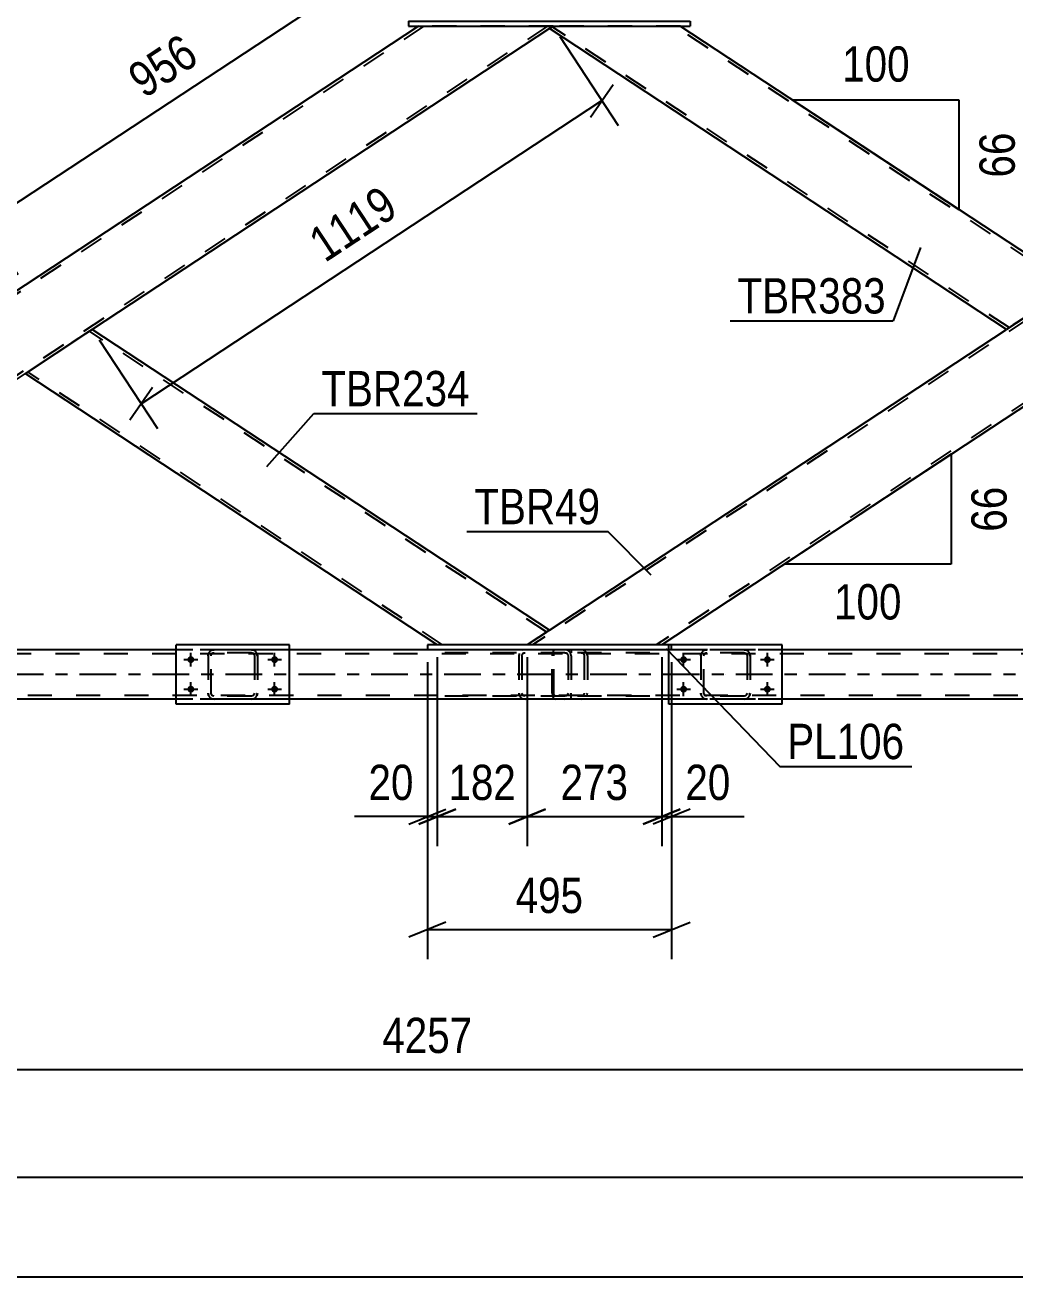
# Model space of a CAD drawing. Header units: millimetres. Extents: x -857 to 332, y -866 to -25.
# Drawn here: x -280.8 to -200.4, y -184.3 to -82.7 of the extents above; entities that cross this region are included whole.
import ezdxf

# ---------------------------------------------------------------- set-up
doc = ezdxf.new("R2010")
doc.units = ezdxf.units.MM
doc.linetypes.add('DXK_LINE_DOT2', pattern=[3.9198, 1.9599, -1.9599])
doc.linetypes.add('DXK_LINE_DOT3', pattern=[5.9187, 2.979, -0.9799, 0.9799, -0.9799])
doc.styles.add('Arial Narrow', font='ARIALN.TTF', dxfattribs={"height": 0.2})

# ---------------------------------------------------------------- blocks, each defined once
blk = doc.blocks.new('Bolt-570386455-11683 - 11653')
at = {"linetype": 'Continuous'}
for points in [[(-267.32, -133.92, -1), (-267.32, -134.48, -1)], [(-260.52, -133.92, -1), (-260.52, -134.48, -1)], [(-267.32, -136.32, -1), (-267.32, -136.88, -1)], [(-260.52, -136.32, -1), (-260.52, -136.88, -1)]]:
    blk.add_hatch(color=1, dxfattribs=at).paths.add_polyline_path(points)
at = {"color": 1, "linetype": 'Continuous'}
for p, q in [((-267.32, -134.76), (-267.32, -133.64)), ((-260.52, -134.76), (-260.52, -133.64)), ((-267.88, -134.2), (-266.76, -134.2)), ((-261.08, -134.2), (-259.96, -134.2)), ((-267.32, -137.16), (-267.32, -136.04)), ((-260.52, -137.16), (-260.52, -136.04)), ((-267.88, -136.6), (-266.76, -136.6)), ((-261.08, -136.6), (-259.96, -136.6))]:
    blk.add_line(p, q, dxfattribs=at)
blk = doc.blocks.new('Part-570386455-11697 - 11653')
at = {"color": 2, "linetype": 'Continuous'}
for p, q in [((-248.12, -133), (-248.12, -133.4)), ((-228.52, -133), (-248.12, -133)), ((-228.52, -133.4), (-248.12, -133.4))]:
    blk.add_line(p, q, dxfattribs=at)
at = {"color": 7, "linetype": 'DXK_LINE_DOT2'}
for p, q in [((-228.3, -133), (-229.1, -133)), ((-228.3, -133.4), (-228.3, -133)), ((-228.3, -133.4), (-235.63, -133.4))]:
    blk.add_line(p, q, dxfattribs=at)
blk = doc.blocks.new('Part-570386455-11827 - 11653')
at = {"color": 7, "linetype": 'DXK_LINE_DOT2'}
for p, q in [((-237.97, -133.7), (-238, -133.88)), ((-238, -136.92), (-238, -133.88)), ((-237.92, -133.54), (-237.97, -133.7)), ((-237.83, -133.44), (-237.92, -133.54)), ((-237.86, -133.88), (-237.85, -133.79)), ((-237.86, -136.92), (-237.86, -133.88)), ((-237.85, -133.79), (-237.82, -133.71)), ((-237.72, -133.4), (-237.83, -133.44)), ((-237.82, -133.71), (-237.78, -133.66)), ((-237.78, -133.66), (-237.72, -133.64)), ((-230.06, -133.4), (-237.72, -133.4)), ((-230.06, -133.64), (-237.72, -133.64)), ((-236.45, -133.4), (-236.45, -133.64)), ((-235.44, -133.44), (-235.63, -133.4)), ((-235.63, -133.64), (-235.54, -133.66)), ((-235.54, -133.66), (-235.46, -133.71)), ((-235.46, -133.71), (-235.4, -133.79)), ((-235.4, -133.79), (-235.38, -133.88)), ((-235.38, -133.88), (-235.38, -136.92)), ((-235.16, -133.75), (-235.17, -133.7)), ((-235.13, -133.88), (-235.16, -133.75)), ((-235.13, -133.88), (-235.13, -136.92)), ((-238, -136.92), (-237.97, -137.11)), ((-237.97, -137.11), (-237.92, -137.26)), ((-237.85, -137.01), (-237.86, -136.92)), ((-237.82, -137.09), (-237.85, -137.01)), ((-237.78, -137.14), (-237.82, -137.09)), ((-235.46, -137.09), (-235.54, -137.14)), ((-235.4, -137.01), (-235.46, -137.09)), ((-235.38, -136.92), (-235.4, -137.01)), ((-235.17, -137.11), (-235.14, -136.99)), ((-235.14, -136.99), (-235.13, -136.92)), ((-237.92, -137.26), (-237.83, -137.37)), ((-237.83, -137.37), (-237.72, -137.4)), ((-237.72, -137.16), (-237.78, -137.14)), ((-230.06, -137.16), (-237.72, -137.16)), ((-230.06, -137.4), (-237.72, -137.4)), ((-236.45, -137.4), (-236.45, -137.16)), ((-235.54, -137.14), (-235.63, -137.16)), ((-235.63, -137.4), (-235.44, -137.37))]:
    blk.add_line(p, q, dxfattribs=at)
blk.add_arc((-235.62, -133.9), 0.492, 23.8494, 68.8059, dxfattribs=at)
blk = doc.blocks.new('Part-570386455-11744 - 11653')
at = {"color": 2, "linetype": 'Continuous'}
for p, q in [((-259.32, -133), (-268.52, -133)), ((-268.52, -137.8), (-268.52, -133)), ((-259.32, -137.8), (-259.32, -133)), ((-259.32, -137.8), (-268.52, -137.8))]:
    blk.add_line(p, q, dxfattribs=at)
blk = doc.blocks.new('Part-570386455-11745 - 11653')
at = {"color": 7, "linetype": 'DXK_LINE_DOT2'}
for p, q in [((-265.92, -133.88), (-265.89, -133.7)), ((-265.89, -133.7), (-265.92, -133.88)), ((-265.92, -133.88), (-265.92, -136.92)), ((-265.68, -133.88), (-265.66, -133.79)), ((-265.68, -136.92), (-265.68, -133.88)), ((-265.66, -133.79), (-265.61, -133.71)), ((-265.63, -133.44), (-265.44, -133.4)), ((-265.44, -133.4), (-265.63, -133.44)), ((-265.61, -133.71), (-265.53, -133.66)), ((-265.53, -133.66), (-265.44, -133.64)), ((-262.4, -133.4), (-265.44, -133.4)), ((-262.4, -133.64), (-265.44, -133.64)), ((-262.4, -133.4), (-262.22, -133.44)), ((-262.22, -133.44), (-262.4, -133.4)), ((-262.4, -133.64), (-262.31, -133.66)), ((-262.31, -133.66), (-262.23, -133.71)), ((-262.23, -133.71), (-262.18, -133.79)), ((-262.18, -133.79), (-262.16, -133.88)), ((-262.16, -133.88), (-262.16, -136.92)), ((-261.96, -133.7), (-261.92, -133.88)), ((-261.92, -133.88), (-261.96, -133.7)), ((-261.92, -133.88), (-261.92, -136.92)), ((-265.89, -137.11), (-265.92, -136.92)), ((-265.92, -136.92), (-265.89, -137.11)), ((-265.66, -137.01), (-265.68, -136.92)), ((-265.61, -137.09), (-265.66, -137.01)), ((-265.53, -137.14), (-265.61, -137.09)), ((-262.23, -137.09), (-262.31, -137.14)), ((-262.18, -137.01), (-262.23, -137.09)), ((-262.16, -136.92), (-262.18, -137.01)), ((-261.92, -136.92), (-261.96, -137.11)), ((-261.96, -137.11), (-261.92, -136.92)), ((-265.44, -137.4), (-265.63, -137.37)), ((-265.63, -137.37), (-265.44, -137.4)), ((-265.44, -137.16), (-265.53, -137.14)), ((-262.4, -137.16), (-265.44, -137.16)), ((-262.4, -137.4), (-265.44, -137.4)), ((-262.31, -137.14), (-262.4, -137.16)), ((-262.22, -137.37), (-262.4, -137.4)), ((-262.4, -137.4), (-262.22, -137.37))]:
    blk.add_line(p, q, dxfattribs=at)
at = {"color": 7, "linetype": 'DXK_LINE_DOT3'}
blk.add_line((-263.92, -135.4), (-263.92, -135.4), dxfattribs=at)
at = {"color": 7, "linetype": 'DXK_LINE_DOT2'}
for centre, start, end in [((-265.44, -133.88), 112.5, 157.5), ((-265.44, -133.88), 112.5, 157.5), ((-262.4, -133.88), 22.5, 67.5), ((-262.4, -133.88), 22.5, 67.5), ((-265.44, -136.92), 202.5, 247.5), ((-265.44, -136.92), 202.5, 247.5), ((-262.4, -136.92), 292.5, 337.5), ((-262.4, -136.92), 292.5, 337.5)]:
    blk.add_arc(centre, 0.48, start, end, dxfattribs=at)
blk = doc.blocks.new('Part-570386455-12042 - 11653')
at = {"color": 7, "linetype": 'DXK_LINE_DOT2'}
for p, q in [((-131.32, -133.72), (-805.81, -133.72)), ((-131.32, -133.4), (-788.52, -133.4)), ((-259.32, -133.4), (-268.52, -133.4)), ((-219.32, -133.4), (-248.12, -133.4)), ((-805.81, -137.08), (-131.32, -137.08)), ((-131.32, -137.4), (-748.52, -137.4)), ((-259.32, -137.4), (-268.52, -137.4)), ((-219.32, -137.4), (-228.52, -137.4))]:
    blk.add_line(p, q, dxfattribs=at)
at = {"color": 2, "linetype": 'Continuous'}
for p, q in [((-268.52, -133.4), (-299.32, -133.4)), ((-248.12, -133.4), (-259.32, -133.4)), ((-188.52, -133.4), (-219.32, -133.4)), ((-268.52, -137.4), (-299.32, -137.4)), ((-228.52, -137.4), (-259.32, -137.4)), ((-188.52, -137.4), (-219.32, -137.4))]:
    blk.add_line(p, q, dxfattribs=at)
at = {"color": 7, "linetype": 'DXK_LINE_DOT3'}
blk.add_line((-131.32, -135.4), (-805.81, -135.4), dxfattribs=at)
blk = doc.blocks.new('Part-570386455-11925 - 11653')
at = {"color": 2, "linetype": 'Continuous'}
for p, q in [((-249.64, -82.4), (-249.64, -82.8)), ((-249.64, -82.4), (-226.79, -82.4)), ((-249.64, -82.8), (-226.79, -82.8)), ((-226.79, -82.4), (-226.79, -82.8))]:
    blk.add_line(p, q, dxfattribs=at)
blk = doc.blocks.new('Part-570386455-11950 - 11653')
at = {"color": 2, "linetype": 'Continuous'}
for p, q in [((-238.21, -82.99), (-238.18, -82.97)), ((-201.1, -107.4), (-238.21, -82.99)), ((-238.18, -82.97), (-237.92, -82.8)), ((-237.98, -82.84), (-237.94, -82.8)), ((-195.65, -103.81), (-227.59, -82.8)), ((-196.08, -104.1), (-201.1, -107.4)), ((-195.68, -103.83), (-196.08, -104.1)), ((-195.65, -103.81), (-195.68, -103.83))]:
    blk.add_line(p, q, dxfattribs=at)
at = {"color": 7, "linetype": 'DXK_LINE_DOT2'}
for p, q in [((-238.21, -82.99), (-238.18, -82.97)), ((-200.89, -107.26), (-237.99, -82.85)), ((-227.59, -82.8), (-237.94, -82.8)), ((-195.86, -103.96), (-228.02, -82.8)), ((-196.08, -104.1), (-195.77, -103.9)), ((-200.89, -107.26), (-200.87, -107.25))]:
    blk.add_line(p, q, dxfattribs=at)
blk = doc.blocks.new('Part-570386455-12135 - 11653')
at = {"color": 7, "linetype": 'DXK_LINE_DOT2'}
for p, q in [((-163.27, -82.8), (-239.59, -133)), ((-153.23, -82.8), (-229.54, -133)), ((-152.79, -82.8), (-163.71, -82.8)), ((-195.65, -103.81), (-201.1, -107.4)), ((-190.19, -107.4), (-195.65, -110.99)), ((-238.21, -131.81), (-240.02, -133)), ((-229.1, -133), (-240.02, -133))]:
    blk.add_line(p, q, dxfattribs=at)
at = {"color": 2, "linetype": 'Continuous'}
for p, q in [((-163.71, -82.8), (-195.65, -103.81)), ((-152.79, -82.8), (-190.19, -107.4)), ((-238.21, -131.81), (-201.1, -107.4)), ((-195.65, -110.99), (-229.1, -133))]:
    blk.add_line(p, q, dxfattribs=at)
blk = doc.blocks.new('Part-570386455-12165 - 11653')
at = {"color": 2, "linetype": 'Continuous'}
for p, q in [((-275.32, -107.4), (-275.76, -107.69)), ((-238.21, -131.81), (-275.32, -107.4)), ((-280.75, -110.97), (-275.76, -107.69)), ((-280.78, -110.99), (-280.75, -110.97)), ((-247.32, -133), (-280.78, -110.99)), ((-238.25, -131.83), (-238.65, -132.1)), ((-238.25, -131.83), (-238.21, -131.81)), ((-238.65, -132.1), (-240.02, -133))]:
    blk.add_line(p, q, dxfattribs=at)
at = {"color": 7, "linetype": 'DXK_LINE_DOT2'}
for p, q in [((-238.43, -131.96), (-275.54, -107.55)), ((-280.56, -110.85), (-280.55, -110.84)), ((-246.88, -133), (-280.56, -110.85)), ((-238.65, -132.1), (-238.34, -131.9)), ((-240.02, -133), (-247.32, -133))]:
    blk.add_line(p, q, dxfattribs=at)
blk = doc.blocks.new('Part-570386455-12170 - 11653')
at = {"color": 7, "linetype": 'DXK_LINE_DOT2'}
for p, q in [((-248.4, -82.8), (-324.72, -133)), ((-238.36, -82.8), (-314.68, -133)), ((-237.92, -82.8), (-248.84, -82.8)), ((-237.92, -82.8), (-238.21, -82.99)), ((-280.78, -103.81), (-286.24, -107.4)), ((-275.32, -107.4), (-280.78, -110.99)), ((-323.35, -131.81), (-325.16, -133)), ((-314.24, -133), (-325.16, -133))]:
    blk.add_line(p, q, dxfattribs=at)
at = {"color": 2, "linetype": 'Continuous'}
for p, q in [((-248.84, -82.8), (-280.78, -103.81)), ((-238.21, -82.99), (-275.32, -107.4)), ((-286.24, -107.4), (-323.35, -131.81)), ((-280.78, -110.99), (-314.24, -133))]:
    blk.add_line(p, q, dxfattribs=at)
blk = doc.blocks.new('Part-570386455-12171 - 11653')
at = {"color": 7, "linetype": 'DXK_LINE_DOT2'}
for p, q in [((-236.96, -133.4), (-246.7, -133.4)), ((-236.96, -133.64), (-246.7, -133.64)), ((-240.68, -133.75), (-240.7, -133.88)), ((-240.7, -133.88), (-240.7, -136.92)), ((-240.67, -133.7), (-240.68, -133.75)), ((-240.45, -133.88), (-240.43, -133.79)), ((-240.45, -133.88), (-240.45, -136.92)), ((-240.43, -133.79), (-240.37, -133.71)), ((-240.19, -133.4), (-240.39, -133.44)), ((-240.37, -133.71), (-240.29, -133.66)), ((-240.29, -133.66), (-240.19, -133.64)), ((-236.76, -133.44), (-236.96, -133.4)), ((-236.96, -133.64), (-236.86, -133.66)), ((-236.86, -133.66), (-236.78, -133.71)), ((-236.78, -133.71), (-236.72, -133.79)), ((-236.72, -133.79), (-236.7, -133.88)), ((-236.7, -133.88), (-236.7, -136.92)), ((-236.48, -133.75), (-236.49, -133.7)), ((-236.45, -133.88), (-236.48, -133.75)), ((-236.45, -133.88), (-236.45, -136.92)), ((-240.7, -136.92), (-240.69, -136.99)), ((-240.69, -136.99), (-240.67, -137.11)), ((-240.43, -137.01), (-240.45, -136.92)), ((-240.37, -137.09), (-240.43, -137.01)), ((-240.29, -137.14), (-240.37, -137.09)), ((-236.78, -137.09), (-236.86, -137.14)), ((-236.72, -137.01), (-236.78, -137.09)), ((-236.7, -136.92), (-236.72, -137.01)), ((-236.49, -137.11), (-236.46, -136.99)), ((-236.46, -136.99), (-236.45, -136.92)), ((-236.96, -137.16), (-246.7, -137.16)), ((-236.96, -137.4), (-246.7, -137.4)), ((-240.39, -137.37), (-240.19, -137.4)), ((-240.19, -137.16), (-240.29, -137.14)), ((-236.86, -137.14), (-236.96, -137.16)), ((-236.96, -137.4), (-236.76, -137.37))]:
    blk.add_line(p, q, dxfattribs=at)
for centre, start, end in [((-236.94, -133.9), 24.32, 69.2417), ((-240.21, -136.9), 204.32, 249.2417)]:
    blk.add_arc(centre, 0.496, start, end, dxfattribs=at)
blk = doc.blocks.new('Bolt-570386455-12195 - 11653')
at = {"linetype": 'Continuous'}
for points in [[(-227.32, -133.92, -1), (-227.32, -134.48, -1)], [(-220.52, -133.92, -1), (-220.52, -134.48, -1)], [(-227.32, -136.32, -1), (-227.32, -136.88, -1)], [(-220.52, -136.32, -1), (-220.52, -136.88, -1)]]:
    blk.add_hatch(color=1, dxfattribs=at).paths.add_polyline_path(points)
at = {"color": 1, "linetype": 'Continuous'}
for p, q in [((-227.32, -134.76), (-227.32, -133.64)), ((-220.52, -134.76), (-220.52, -133.64)), ((-227.88, -134.2), (-226.76, -134.2)), ((-221.08, -134.2), (-219.96, -134.2)), ((-227.32, -137.16), (-227.32, -136.04)), ((-220.52, -137.16), (-220.52, -136.04)), ((-227.88, -136.6), (-226.76, -136.6)), ((-221.08, -136.6), (-219.96, -136.6))]:
    blk.add_line(p, q, dxfattribs=at)
blk = doc.blocks.new('Part-570386455-12198 - 11653')
at = {"color": 2, "linetype": 'Continuous'}
for p, q in [((-219.32, -133), (-228.52, -133)), ((-228.52, -137.8), (-228.52, -133)), ((-219.32, -137.8), (-219.32, -133)), ((-219.32, -137.8), (-228.52, -137.8))]:
    blk.add_line(p, q, dxfattribs=at)
blk = doc.blocks.new('Part-570386455-12199 - 11653')
at = {"color": 7, "linetype": 'DXK_LINE_DOT2'}
for p, q in [((-225.92, -133.88), (-225.89, -133.7)), ((-225.89, -133.7), (-225.92, -133.88)), ((-225.92, -133.88), (-225.92, -136.92)), ((-225.68, -133.88), (-225.66, -133.79)), ((-225.68, -136.92), (-225.68, -133.88)), ((-225.66, -133.79), (-225.61, -133.71)), ((-225.63, -133.44), (-225.44, -133.4)), ((-225.44, -133.4), (-225.63, -133.44)), ((-225.61, -133.71), (-225.53, -133.66)), ((-225.53, -133.66), (-225.44, -133.64)), ((-222.4, -133.4), (-225.44, -133.4)), ((-222.4, -133.64), (-225.44, -133.64)), ((-222.4, -133.4), (-222.22, -133.44)), ((-222.22, -133.44), (-222.4, -133.4)), ((-222.4, -133.64), (-222.31, -133.66)), ((-222.31, -133.66), (-222.23, -133.71)), ((-222.23, -133.71), (-222.18, -133.79)), ((-222.18, -133.79), (-222.16, -133.88)), ((-222.16, -133.88), (-222.16, -136.92)), ((-221.96, -133.7), (-221.92, -133.88)), ((-221.92, -133.88), (-221.96, -133.7)), ((-221.92, -133.88), (-221.92, -136.92)), ((-225.89, -137.11), (-225.92, -136.92)), ((-225.92, -136.92), (-225.89, -137.11)), ((-225.66, -137.01), (-225.68, -136.92)), ((-225.61, -137.09), (-225.66, -137.01)), ((-225.53, -137.14), (-225.61, -137.09)), ((-222.23, -137.09), (-222.31, -137.14)), ((-222.18, -137.01), (-222.23, -137.09)), ((-222.16, -136.92), (-222.18, -137.01)), ((-221.92, -136.92), (-221.96, -137.11)), ((-221.96, -137.11), (-221.92, -136.92)), ((-225.44, -137.4), (-225.63, -137.37)), ((-225.63, -137.37), (-225.44, -137.4)), ((-225.44, -137.16), (-225.53, -137.14)), ((-222.4, -137.16), (-225.44, -137.16)), ((-222.4, -137.4), (-225.44, -137.4)), ((-222.31, -137.14), (-222.4, -137.16)), ((-222.22, -137.37), (-222.4, -137.4)), ((-222.4, -137.4), (-222.22, -137.37))]:
    blk.add_line(p, q, dxfattribs=at)
at = {"color": 7, "linetype": 'DXK_LINE_DOT3'}
blk.add_line((-223.92, -135.4), (-223.92, -135.4), dxfattribs=at)
at = {"color": 7, "linetype": 'DXK_LINE_DOT2'}
for centre, start, end in [((-225.44, -133.88), 112.5, 157.5), ((-225.44, -133.88), 112.5, 157.5), ((-222.4, -133.88), 22.5, 67.5), ((-222.4, -133.88), 22.5, 67.5), ((-225.44, -136.92), 202.5, 247.5), ((-225.44, -136.92), 202.5, 247.5), ((-222.4, -136.92), 292.5, 337.5), ((-222.4, -136.92), 292.5, 337.5)]:
    blk.add_arc(centre, 0.48, start, end, dxfattribs=at)
blk = doc.blocks.new('AngleDimension-570386455-34243 - 11653')
at = {"color": 7, "linetype": 'Continuous'}
for p, q in [((-218.48, -88.79), (-218.47, -88.8)), ((-204.94, -88.8), (-218.47, -88.8)), ((-204.94, -97.7), (-218.47, -88.8)), ((-204.94, -97.7), (-204.94, -88.8))]:
    blk.add_line(p, q, dxfattribs=at)
at = {"color": 0}
for points in [[(-208.36, -87.9), (-208.36, -83.7), (-215.05, -83.7), (-215.05, -87.9)], [(-199.84, -90.82), (-204.04, -90.82), (-204.04, -95.68), (-199.84, -95.68)]]:
    blk.add_wipeout(points, dxfattribs=at)
at = {"color": 3, "style": 'Arial Narrow'}
blk.add_text('100', height=2.863, dxfattribs=at).set_placement((-214.45, -87.3))
blk.add_text('66', height=2.863, rotation=90.0002, dxfattribs=at).set_placement((-200.44, -95.08))
blk = doc.blocks.new('StraightDimension-570386455-13001 - 11653')
at = {"color": 7, "linetype": 'Continuous'}
blk.add_line((-806.45, -184.29), (-91.26, -184.29), dxfattribs=at)
blk = doc.blocks.new('StraightDimension-570386455-13538 - 11653')
at = {"color": 7, "linetype": 'Continuous'}
for p, q in [((-229.1, -134), (-229.1, -149.34)), ((-228.3, -134.4), (-228.3, -149.34)), ((-230.6, -147.54), (-227.6, -146.34)), ((-226.8, -146.34), (-229.8, -147.54)), ((-229.1, -146.94), (-228.3, -146.94)), ((-228.3, -146.94), (-222.4, -146.94)), ((-228.3, -146.94), (-222.4, -146.94))]:
    blk.add_line(p, q, dxfattribs=at)
at = {"color": 0}
blk.add_wipeout([(-222.92, -146.19), (-222.92, -141.99), (-227.78, -141.99), (-227.78, -146.19)], dxfattribs=at)
at = {"color": 3, "style": 'Arial Narrow'}
blk.add_text('20', height=2.863, dxfattribs=at).set_placement((-227.18, -145.59))
blk = doc.blocks.new('StraightDimension-570386455-13527 - 11653')
at = {"color": 7, "linetype": 'Continuous'}
for p, q in [((-248.12, -134.4), (-248.12, -158.51)), ((-228.3, -134.4), (-228.3, -158.51)), ((-246.62, -155.51), (-249.62, -156.71)), ((-248.12, -156.11), (-228.3, -156.11)), ((-229.8, -156.71), (-226.8, -155.51))]:
    blk.add_line(p, q, dxfattribs=at)
at = {"color": 0}
blk.add_wipeout([(-234.87, -155.36), (-234.87, -151.16), (-241.56, -151.16), (-241.56, -155.36)], dxfattribs=at)
at = {"color": 3, "style": 'Arial Narrow'}
blk.add_text('495', height=2.863, dxfattribs=at).set_placement((-240.96, -154.76))
blk = doc.blocks.new('StraightDimension-570386455-13055 - 11653')
at = {"color": 7, "linetype": 'Continuous'}
blk.add_line((-805.81, -176.19), (-91.9, -176.19), dxfattribs=at)
blk = doc.blocks.new('StraightDimension-570386455-13360 - 11653')
at = {"color": 7, "linetype": 'Continuous'}
for p, q in [((-249.39, -81.97), (-253.68, -75.45)), ((-253.04, -79.16), (-251.19, -76.51)), ((-284.05, -98.84), (-252.11, -77.83)), ((-281.33, -102.98), (-285.62, -96.46)), ((-283.13, -97.51), (-284.97, -100.17))]:
    blk.add_line(p, q, dxfattribs=at)
at = {"color": 0}
blk.add_wipeout([(-265.7, -85.87), (-268.01, -82.36), (-273.59, -86.04), (-271.29, -89.55)], dxfattribs=at)
at = {"color": 3, "style": 'Arial Narrow'}
blk.add_text('956', height=2.863, rotation=33.3347, dxfattribs=at).set_placement((-271.11, -88.71))
blk = doc.blocks.new('StraightDimension-570386455-12930 - 11653')
at = {"color": 7, "linetype": 'Continuous'}
blk.add_line((-333.26, -167.47), (-162.99, -167.47), dxfattribs=at)
at = {"color": 0}
blk.add_wipeout([(-243.87, -166.72), (-243.87, -162.52), (-252.38, -162.52), (-252.38, -166.72)], dxfattribs=at)
at = {"color": 3, "style": 'Arial Narrow'}
blk.add_text('4257', height=2.863, dxfattribs=at).set_placement((-251.78, -166.12))
blk = doc.blocks.new('StraightDimension-570386455-13342 - 11653')
at = {"color": 7, "linetype": 'Continuous'}
for p, q in [((-237.37, -83.64), (-232.63, -90.85)), ((-234.87, -90.17), (-233.03, -87.52)), ((-271.35, -113.44), (-233.95, -88.84)), ((-274.77, -108.24), (-270.03, -115.45)), ((-270.42, -112.12), (-272.27, -114.77))]:
    blk.add_line(p, q, dxfattribs=at)
at = {"color": 0}
blk.add_wipeout([(-249.5, -98.18), (-251.81, -94.67), (-258.92, -99.35), (-256.62, -102.86)], dxfattribs=at)
at = {"color": 3, "style": 'Arial Narrow'}
blk.add_text('1119', height=2.863, rotation=33.3347, dxfattribs=at).set_placement((-256.44, -102.03))
blk = doc.blocks.new('StraightDimension-570386455-13546 - 11653')
at = {"color": 7, "linetype": 'Continuous'}
for p, q in [((-240.02, -134), (-240.02, -149.34)), ((-229.1, -134), (-229.1, -149.34)), ((-241.52, -147.54), (-238.52, -146.34)), ((-240.02, -146.94), (-229.1, -146.94)), ((-227.6, -146.34), (-230.6, -147.54))]:
    blk.add_line(p, q, dxfattribs=at)
at = {"color": 0}
blk.add_wipeout([(-231.22, -146.19), (-231.22, -141.99), (-237.91, -141.99), (-237.91, -146.19)], dxfattribs=at)
at = {"color": 3, "style": 'Arial Narrow'}
blk.add_text('273', height=2.863, dxfattribs=at).set_placement((-237.31, -145.59))
blk = doc.blocks.new('StraightDimension-570386455-13554 - 11653')
at = {"color": 7, "linetype": 'Continuous'}
for p, q in [((-247.32, -134), (-247.32, -149.34)), ((-240.02, -134), (-240.02, -149.34)), ((-248.82, -147.54), (-245.82, -146.34)), ((-247.32, -146.94), (-240.02, -146.94)), ((-238.52, -146.34), (-241.52, -147.54))]:
    blk.add_line(p, q, dxfattribs=at)
at = {"color": 0}
blk.add_wipeout([(-240.33, -146.19), (-240.33, -141.99), (-247.01, -141.99), (-247.01, -146.19)], dxfattribs=at)
at = {"color": 3, "style": 'Arial Narrow'}
blk.add_text('182', height=2.863, dxfattribs=at).set_placement((-246.41, -145.59))
blk = doc.blocks.new('StraightDimension-570386455-13562 - 11653')
at = {"color": 7, "linetype": 'Continuous'}
for p, q in [((-247.32, -134), (-247.32, -149.34)), ((-248.12, -134.4), (-248.12, -149.34)), ((-248.12, -146.94), (-254.03, -146.94)), ((-248.12, -146.94), (-254.03, -146.94)), ((-249.62, -147.54), (-246.62, -146.34)), ((-245.82, -146.34), (-248.82, -147.54)), ((-248.12, -146.94), (-247.32, -146.94))]:
    blk.add_line(p, q, dxfattribs=at)
at = {"color": 0}
blk.add_wipeout([(-248.65, -146.19), (-248.65, -141.99), (-253.5, -141.99), (-253.5, -146.19)], dxfattribs=at)
at = {"color": 3, "style": 'Arial Narrow'}
blk.add_text('20', height=2.863, dxfattribs=at).set_placement((-252.9, -145.59))
blk = doc.blocks.new('AngleDimension-570386455-34241 - 11653')
at = {"color": 7, "linetype": 'Continuous'}
for p, q in [((-205.6, -117.54), (-219.13, -126.44)), ((-205.6, -117.54), (-205.6, -126.44)), ((-219.07, -126.4), (-219.13, -126.44)), ((-205.6, -126.44), (-219.13, -126.44))]:
    blk.add_line(p, q, dxfattribs=at)
at = {"color": 0}
for points in [[(-200.5, -119.56), (-204.7, -119.56), (-204.7, -124.42), (-200.5, -124.42)], [(-209.02, -131.54), (-209.02, -127.34), (-215.71, -127.34), (-215.71, -131.54)]]:
    blk.add_wipeout(points, dxfattribs=at)
at = {"color": 3, "style": 'Arial Narrow'}
blk.add_text('66', height=2.863, rotation=90.0002, dxfattribs=at).set_placement((-201.1, -123.82))
blk.add_text('100', height=2.863, dxfattribs=at).set_placement((-215.11, -130.94))
blk = doc.blocks.new('Mark-570386455-11693 - 11653')
at = {"color": 30, "linetype": 'Continuous'}
for p, q in [((-228.73, -133.3), (-219.51, -142.87)), ((-219.51, -142.87), (-208.8, -142.87))]:
    blk.add_line(p, q, dxfattribs=at)
at = {"color": 0}
blk.add_wipeout([(-209.4, -142.27), (-209.4, -139.27), (-218.91, -139.27), (-218.91, -142.27)], dxfattribs=at)
blk.add_wipeout([(-209.4, -142.27), (-209.4, -139.27), (-218.91, -139.27), (-218.91, -142.27)], dxfattribs=at)
at = {"color": 3, "style": 'Arial Narrow'}
blk.add_text('PL106', height=2.863, dxfattribs=at).set_placement((-218.91, -142.27))
blk = doc.blocks.new('Mark-570386455-11946 - 11653')
at = {"color": 30, "linetype": 'Continuous'}
for p in [(-208.08, -100.77), (-223.55, -106.71)]:
    blk.add_line(p, (-210.3, -106.71), dxfattribs=at)
at = {"color": 0}
blk.add_wipeout([(-210.9, -106.11), (-210.9, -103.11), (-222.95, -103.11), (-222.95, -106.11)], dxfattribs=at)
blk.add_wipeout([(-210.9, -106.11), (-210.9, -103.11), (-222.95, -103.11), (-222.95, -106.11)], dxfattribs=at)
at = {"color": 3, "style": 'Arial Narrow'}
blk.add_text('TBR383', height=2.863, dxfattribs=at).set_placement((-222.95, -106.11))
blk = doc.blocks.new('Mark-570386455-12131 - 11653')
at = {"color": 30, "linetype": 'Continuous'}
for p in [(-244.91, -123.81), (-229.95, -127.34)]:
    blk.add_line(p, (-233.48, -123.81), dxfattribs=at)
at = {"color": 0}
blk.add_wipeout([(-234.08, -123.21), (-234.08, -120.21), (-244.31, -120.21), (-244.31, -123.21)], dxfattribs=at)
blk.add_wipeout([(-234.08, -123.21), (-234.08, -120.21), (-244.31, -120.21), (-244.31, -123.21)], dxfattribs=at)
at = {"color": 3, "style": 'Arial Narrow'}
blk.add_text('TBR49', height=2.863, dxfattribs=at).set_placement((-244.31, -123.21))
blk = doc.blocks.new('Mark-570386455-12161 - 11653')
at = {"color": 30, "linetype": 'Continuous'}
for p, q in [((-261.14, -118.53), (-257.33, -114.24)), ((-257.33, -114.24), (-244.07, -114.24))]:
    blk.add_line(p, q, dxfattribs=at)
at = {"color": 0}
blk.add_wipeout([(-244.67, -113.64), (-244.67, -110.64), (-256.73, -110.64), (-256.73, -113.64)], dxfattribs=at)
blk.add_wipeout([(-244.67, -113.64), (-244.67, -110.64), (-256.73, -110.64), (-256.73, -113.64)], dxfattribs=at)
at = {"color": 3, "style": 'Arial Narrow'}
blk.add_text('TBR234', height=2.863, dxfattribs=at).set_placement((-256.73, -113.64))

msp = doc.modelspace()

# ---------------------------------------------------------------- block references
for name in ['Part-570386455-12170 - 11653', 'Part-570386455-11925 - 11653', 'Part-570386455-12135 - 11653', 'Part-570386455-11950 - 11653', 'Part-570386455-12165 - 11653', 'Part-570386455-11744 - 11653', 'Part-570386455-11697 - 11653', 'Part-570386455-12198 - 11653', 'Part-570386455-12042 - 11653', 'Bolt-570386455-11683 - 11653', 'Part-570386455-11745 - 11653', 'Part-570386455-12171 - 11653', 'Part-570386455-11827 - 11653', 'Bolt-570386455-12195 - 11653', 'Part-570386455-12199 - 11653', 'StraightDimension-570386455-13001 - 11653']:
    msp.add_blockref(name, (0, 0))

# ---------------------------------------------------------------- next in the draw order: block references
for name in ['StraightDimension-570386455-13360 - 11653', 'AngleDimension-570386455-34243 - 11653', 'Mark-570386455-11946 - 11653', 'AngleDimension-570386455-34241 - 11653', 'Mark-570386455-12131 - 11653', 'StraightDimension-570386455-13538 - 11653']:
    msp.add_blockref(name, (0, 0))

# ---------------------------------------------------------------- next in the draw order: block references
for name in ['StraightDimension-570386455-13342 - 11653', 'StraightDimension-570386455-13527 - 11653']:
    msp.add_blockref(name, (0, 0))

# ---------------------------------------------------------------- next in the draw order: block references
for name in ['Mark-570386455-12161 - 11653', 'StraightDimension-570386455-13055 - 11653']:
    msp.add_blockref(name, (0, 0))

# ---------------------------------------------------------------- next in the draw order: block references
msp.add_blockref('StraightDimension-570386455-12930 - 11653', (0, 0))

# ---------------------------------------------------------------- next in the draw order: block references
msp.add_blockref('StraightDimension-570386455-13546 - 11653', (0, 0))

# ---------------------------------------------------------------- next in the draw order: block references
for name in ['StraightDimension-570386455-13554 - 11653', 'Mark-570386455-11693 - 11653']:
    msp.add_blockref(name, (0, 0))

# ---------------------------------------------------------------- next in the draw order: block references
msp.add_blockref('StraightDimension-570386455-13562 - 11653', (0, 0))

doc.saveas('drawing.dxf')
